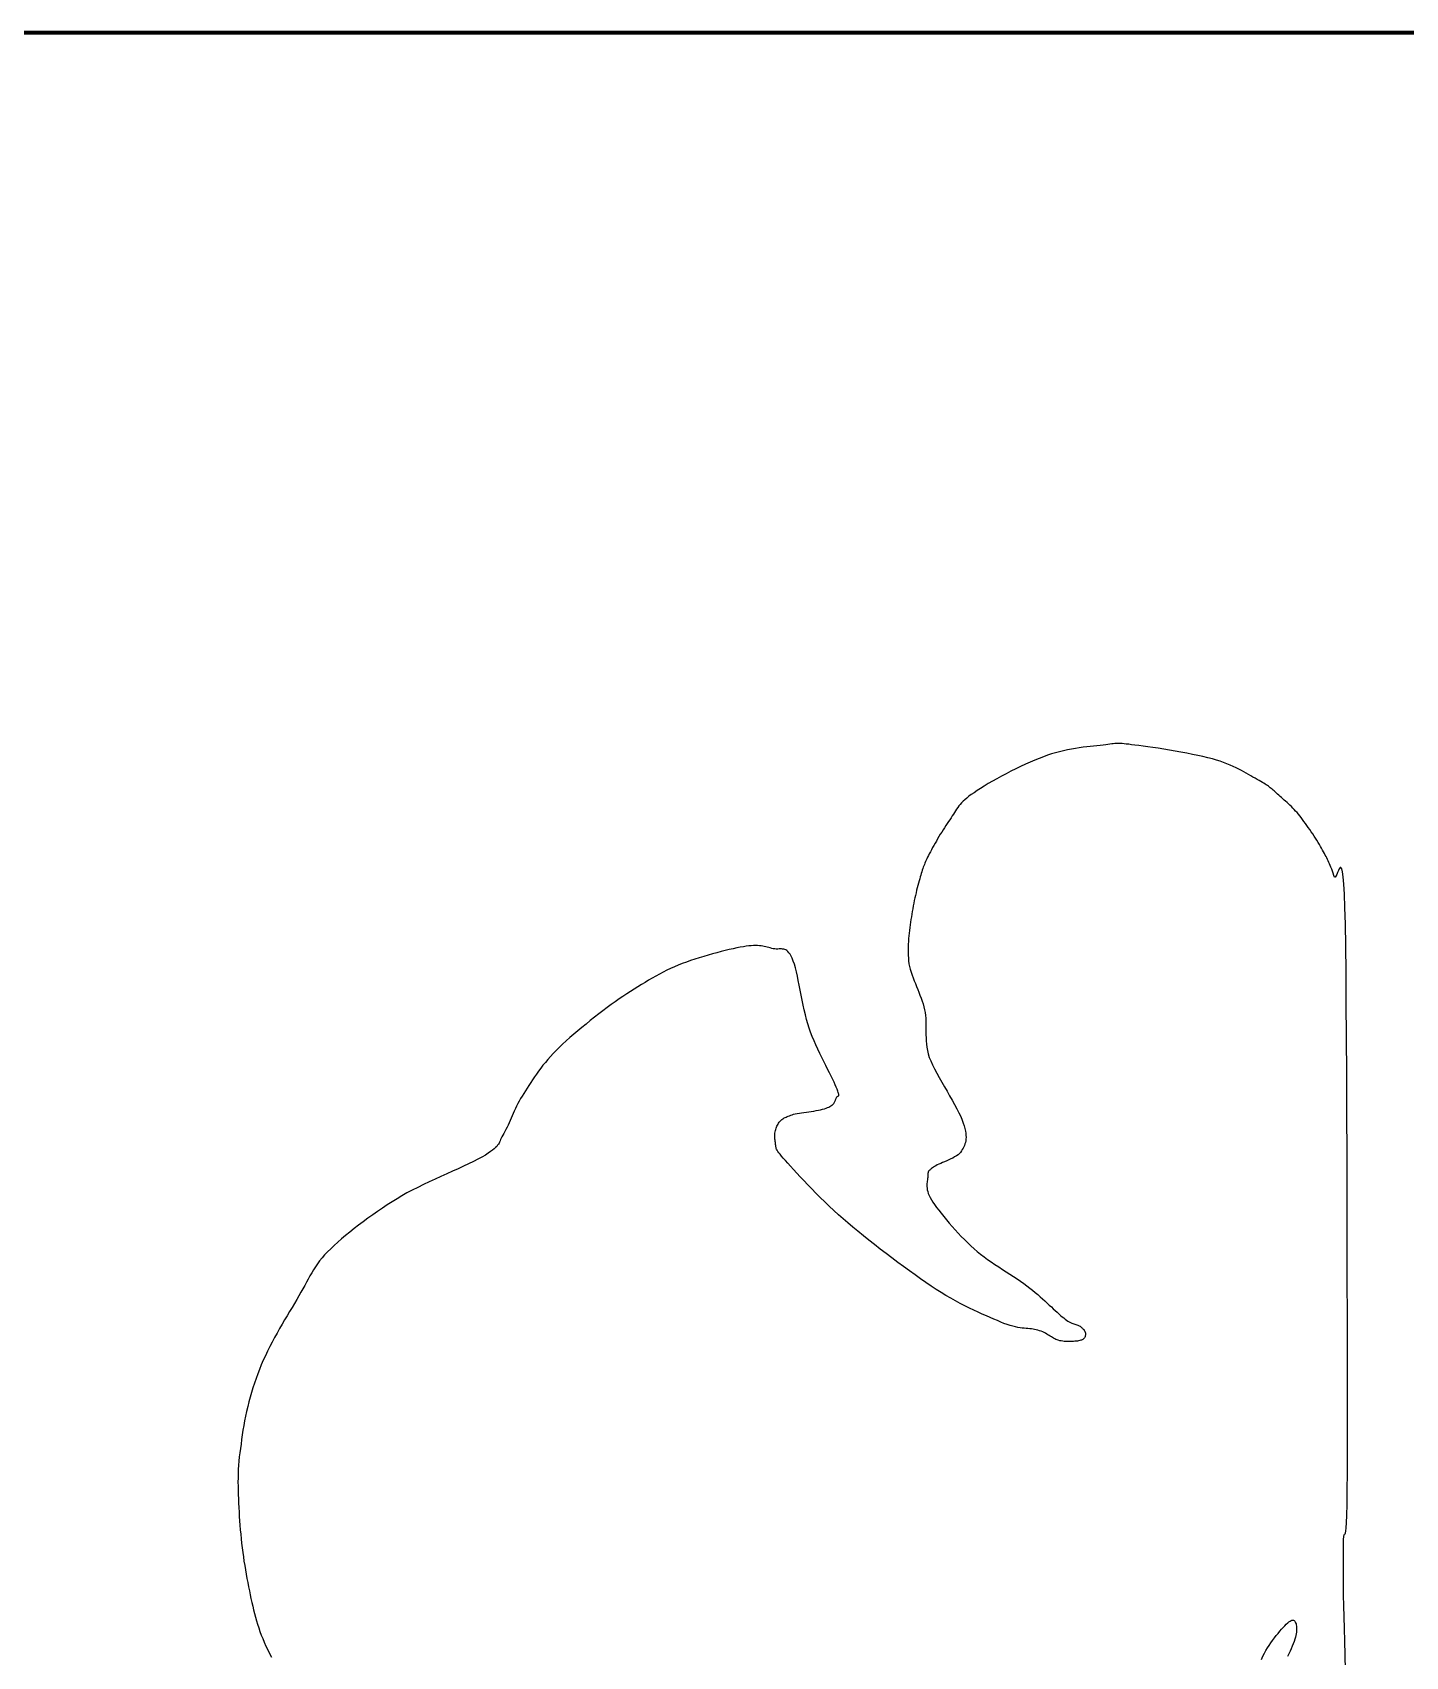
# Model space of a CAD drawing. Header units: millimetres. Extents: x 0 to 420, y 0 to 297.
# Drawn here: x 303.095 to 307.156, y 61.196 to 66 of the extents above; entities that cross this region are included whole.
import ezdxf

# ---------------------------------------------------------------- set-up
doc = ezdxf.new("R2010")
doc.units = ezdxf.units.MM
doc.layers.add('291-E-DIAGRAMA', color=5, linetype='Continuous')

msp = doc.modelspace()

# ---------------------------------------------------------------- linework, layer by layer
at = {"layer": '291-E-DIAGRAMA', "color": 7, "lineweight": 80}
msp.add_lwpolyline([(230, 66), (405, 66), (405, 15), (230, 15)], close=True, dxfattribs=at)
at = {"layer": '291-E-DIAGRAMA'}
for points in [[(306.9787, 61.1542), (306.9777, 61.2004), (306.9767, 61.2417), (306.9757, 61.279), (306.9748, 61.3134), (306.974, 61.3458), (306.9733, 61.3771), (306.9728, 61.4084), (306.9725, 61.4406), (306.9724, 61.4747), (306.9725, 61.505), (306.9728, 61.5268), (306.9733, 61.5415), (306.974, 61.5505), (306.9748, 61.5554), (306.9757, 61.5575), (306.9767, 61.5582), (306.9777, 61.559), (306.9787, 61.5613), (306.9798, 61.5666), (306.9808, 61.5762), (306.9817, 61.5916), (306.9826, 61.6142), (306.9834, 61.6455), (306.984, 61.6868), (306.9845, 61.7397), (306.9845, 61.8066), (306.9844, 61.8878), (306.9844, 61.9811), (306.9844, 62.0846), (306.9843, 62.1961), (306.9841, 62.3136), (306.9839, 62.435), (306.9837, 62.5583), (306.9834, 62.6813), (306.983, 62.8019), (306.9825, 62.9183), (306.9819, 63.0281), (306.9812, 63.1295), (306.9804, 63.2203), (306.9795, 63.2984), (306.9784, 63.3618), (306.9772, 63.4113), (306.9756, 63.4505), (306.9739, 63.4807), (306.972, 63.5026), (306.9699, 63.5175), (306.9676, 63.5262), (306.9653, 63.5299), (306.9629, 63.5296), (306.9604, 63.5263), (306.9579, 63.5211), (306.9555, 63.5149), (306.953, 63.5088), (306.9507, 63.5039), (306.9484, 63.5012), (306.9463, 63.5016), (306.9443, 63.5063), (306.9421, 63.5131), (306.94, 63.5195), (306.9379, 63.5253), (306.9358, 63.5307), (306.9338, 63.5358), (306.9318, 63.5405), (306.9298, 63.5451), (306.9277, 63.5495), (306.9256, 63.5537), (306.9235, 63.558), (306.9212, 63.5623), (306.9189, 63.5667), (306.9164, 63.5713), (306.9138, 63.5761), (306.9111, 63.5811), (306.9082, 63.5866), (306.905, 63.5923), (306.9016, 63.5982), (306.898, 63.6043), (306.8942, 63.6104), (306.8902, 63.6166), (306.8861, 63.6229), (306.8819, 63.6292), (306.8776, 63.6355), (306.8732, 63.6418), (306.8688, 63.6481), (306.8645, 63.6542), (306.8602, 63.6603), (306.8559, 63.6662), (306.8518, 63.672), (306.8478, 63.6776), (306.8439, 63.683), (306.8398, 63.6878), (306.8356, 63.6925), (306.8313, 63.697), (306.8271, 63.7015), (306.8228, 63.7058), (306.8186, 63.71), (306.8143, 63.7141), (306.8101, 63.7181), (306.8058, 63.722), (306.8016, 63.7258), (306.7975, 63.7295), (306.7934, 63.7332), (306.7894, 63.7368), (306.7854, 63.7403), (306.7815, 63.7438), (306.7777, 63.7472), (306.7741, 63.7504), (306.7707, 63.7534), (306.7676, 63.7562), (306.7647, 63.7588), (306.7619, 63.7613), (306.7591, 63.7636), (306.7564, 63.7658), (306.7536, 63.768), (306.7507, 63.7702), (306.7477, 63.7723), (306.7445, 63.7746), (306.741, 63.7768), (306.7372, 63.7792), (306.7331, 63.7817), (306.7285, 63.7844), (306.7235, 63.7873), (306.7174, 63.7905), (306.7113, 63.7938), (306.705, 63.7973), (306.6986, 63.801), (306.692, 63.8048), (306.6852, 63.8087), (306.6781, 63.8127), (306.6708, 63.8167), (306.6631, 63.8208), (306.655, 63.8248), (306.6466, 63.8288), (306.6377, 63.8328), (306.6283, 63.8367), (306.6184, 63.8405), (306.608, 63.8441), (306.597, 63.8476), (306.585, 63.851), (306.5717, 63.8544), (306.5572, 63.8578), (306.5419, 63.8612), (306.5258, 63.8646), (306.5091, 63.8679), (306.4922, 63.8711), (306.475, 63.8742), (306.458, 63.8771), (306.4411, 63.8799), (306.4248, 63.8825), (306.409, 63.8848), (306.394, 63.887), (306.3801, 63.8888), (306.3674, 63.8904), (306.3561, 63.8917), (306.3463, 63.8931), (306.3377, 63.8943), (306.3303, 63.8952), (306.3239, 63.896), (306.3182, 63.8965), (306.3132, 63.8969), (306.3087, 63.897), (306.3044, 63.897), (306.3003, 63.8968), (306.2962, 63.8965), (306.2919, 63.896), (306.2872, 63.8954), (306.282, 63.8947), (306.2762, 63.8938), (306.2695, 63.8928), (306.2618, 63.8917), (306.2529, 63.891), (306.2435, 63.8901), (306.2338, 63.8892), (306.2237, 63.8881), (306.2133, 63.8869), (306.2025, 63.8855), (306.1915, 63.884), (306.1802, 63.8822), (306.1687, 63.8802), (306.157, 63.8779), (306.1452, 63.8754), (306.1333, 63.8725), (306.1213, 63.8694), (306.1092, 63.8658), (306.0972, 63.8619), (306.0851, 63.8576), (306.0727, 63.8528), (306.0597, 63.8474), (306.0461, 63.8416), (306.0322, 63.8353), (306.018, 63.8287), (306.0037, 63.8218), (305.9894, 63.8147), (305.9752, 63.8074), (305.9612, 63.8), (305.9476, 63.7926), (305.9345, 63.7853), (305.9219, 63.778), (305.9101, 63.7709), (305.8992, 63.764), (305.8892, 63.7574), (305.8803, 63.7512), (305.8721, 63.7457), (305.8649, 63.7404), (305.8584, 63.7354), (305.8527, 63.7305), (305.8476, 63.7257), (305.843, 63.721), (305.8389, 63.7164), (305.8352, 63.7118), (305.8317, 63.7072), (305.8285, 63.7025), (305.8253, 63.6977), (305.8222, 63.6928), (305.819, 63.6877), (305.8156, 63.6823), (305.812, 63.6768), (305.8081, 63.6709), (305.8042, 63.6655), (305.8004, 63.6598), (305.7964, 63.6538), (305.7924, 63.6476), (305.7884, 63.6412), (305.7844, 63.6347), (305.7804, 63.6281), (305.7764, 63.6215), (305.7725, 63.6148), (305.7687, 63.6081), (305.7649, 63.6015), (305.7612, 63.595), (305.7576, 63.5886), (305.7542, 63.5823), (305.7509, 63.5763), (305.7478, 63.5705), (305.7453, 63.5654), (305.7429, 63.5606), (305.7407, 63.556), (305.7386, 63.5516), (305.7367, 63.5473), (305.7349, 63.5431), (305.7332, 63.539), (305.7315, 63.5349), (305.73, 63.5307), (305.7284, 63.5265), (305.727, 63.5221), (305.7255, 63.5175), (305.7241, 63.5126), (305.7227, 63.5075), (305.7212, 63.5021), (305.7197, 63.4963), (305.7178, 63.4901), (305.716, 63.4836), (305.7141, 63.4768), (305.7123, 63.4698), (305.7104, 63.4626), (305.7086, 63.4551), (305.7069, 63.4475), (305.7052, 63.4398), (305.7035, 63.4319), (305.7019, 63.424), (305.7003, 63.416), (305.6988, 63.4079), (305.6974, 63.3998), (305.6961, 63.3918), (305.6948, 63.3838), (305.6936, 63.3758), (305.6925, 63.3679), (305.6914, 63.3599), (305.6903, 63.3519), (305.6893, 63.3438), (305.6884, 63.3358), (305.6875, 63.3276), (305.6867, 63.3195), (305.6861, 63.3113), (305.6856, 63.3031), (305.6853, 63.2949), (305.6851, 63.2867), (305.6852, 63.2784), (305.6854, 63.2701), (305.6859, 63.2619), (305.6866, 63.2536), (305.6876, 63.2453), (305.6893, 63.237), (305.6915, 63.2287), (305.694, 63.2203), (305.6968, 63.2118), (305.6999, 63.2034), (305.7031, 63.1949), (305.7065, 63.1864), (305.7099, 63.1778), (305.7134, 63.1692), (305.7169, 63.1606), (305.7202, 63.152), (305.7235, 63.1434), (305.7265, 63.1348), (305.7292, 63.1261), (305.7317, 63.1175), (305.7338, 63.1088), (305.7354, 63.1006), (305.7365, 63.0924), (305.7373, 63.0843), (305.7377, 63.0761), (305.7378, 63.068), (305.7379, 63.0598), (305.7378, 63.0515), (305.7378, 63.0431), (305.7379, 63.0345), (305.7381, 63.0258), (305.7386, 63.0169), (305.7394, 63.0077), (305.7407, 62.9983), (305.7425, 62.9886), (305.7448, 62.9786), (305.7478, 62.9683), (305.7521, 62.9577), (305.7573, 62.9462), (305.7633, 62.9341), (305.77, 62.9215), (305.7772, 62.9084), (305.7847, 62.895), (305.7925, 62.8815), (305.8003, 62.8679), (305.808, 62.8544), (305.8156, 62.8412), (305.8227, 62.8283), (305.8294, 62.8158), (305.8354, 62.804), (305.8407, 62.793), (305.845, 62.7828), (305.8482, 62.7736), (305.8509, 62.7652), (305.853, 62.7575), (305.8546, 62.7503), (305.8557, 62.7437), (305.8563, 62.7375), (305.8564, 62.7318), (305.8561, 62.7264), (305.8555, 62.7214), (305.8545, 62.7166), (305.8531, 62.7121), (305.8515, 62.7077), (305.8496, 62.7035), (305.8475, 62.6994), (305.8452, 62.6954), (305.8428, 62.6913), (305.8402, 62.6872), (305.8368, 62.6836), (305.8327, 62.6801), (305.828, 62.6767), (305.8228, 62.6736), (305.8173, 62.6705), (305.8114, 62.6676), (305.8054, 62.6648), (305.7993, 62.6621), (305.7932, 62.6595), (305.7872, 62.657), (305.7815, 62.6546), (305.7761, 62.6522), (305.7711, 62.6499), (305.7667, 62.6476), (305.7629, 62.6453), (305.7599, 62.6431), (305.7571, 62.641), (305.7546, 62.6392), (305.7524, 62.6376), (305.7506, 62.6362), (305.749, 62.635), (305.7477, 62.6339), (305.7467, 62.6328), (305.7458, 62.6318), (305.7452, 62.6307), (305.7447, 62.6296), (305.7443, 62.6284), (305.7441, 62.627), (305.7439, 62.6254), (305.7438, 62.6236), (305.7438, 62.6214), (305.7438, 62.619), (305.7437, 62.6159), (305.7433, 62.6127), (305.7429, 62.6094), (305.7423, 62.606), (305.7417, 62.6024), (305.7412, 62.5986), (305.7408, 62.5946), (305.7406, 62.5904), (305.7406, 62.5859), (305.741, 62.5812), (305.7417, 62.5762), (305.743, 62.571), (305.7447, 62.5654), (305.7471, 62.5595), (305.7501, 62.5533), (305.7539, 62.5467), (305.7584, 62.5399), (305.7636, 62.5325), (305.7694, 62.5245), (305.7759, 62.5159), (305.7829, 62.507), (305.7903, 62.4976), (305.7983, 62.488), (305.8066, 62.4782), (305.8152, 62.4683), (305.8241, 62.4583), (305.8332, 62.4484), (305.8425, 62.4386), (305.8519, 62.429), (305.8614, 62.4197), (305.8709, 62.4107), (305.8803, 62.4022), (305.8896, 62.394), (305.8994, 62.386), (305.9096, 62.3781), (305.9202, 62.3704), (305.931, 62.3629), (305.9419, 62.3554), (305.953, 62.3481), (305.9641, 62.3409), (305.9752, 62.3338), (305.9862, 62.3268), (305.9969, 62.3199), (306.0074, 62.313), (306.0175, 62.3061), (306.0272, 62.2993), (306.0363, 62.2925), (306.0449, 62.2857), (306.0531, 62.2793), (306.0609, 62.2729), (306.0685, 62.2665), (306.0759, 62.2601), (306.0829, 62.2538), (306.0898, 62.2476), (306.0963, 62.2415), (306.1027, 62.2355), (306.1088, 62.2298), (306.1146, 62.2243), (306.1203, 62.219), (306.1257, 62.214), (306.1309, 62.2093), (306.1359, 62.205), (306.1407, 62.201), (306.1453, 62.1974), (306.1497, 62.1939), (306.154, 62.1908), (306.158, 62.1882), (306.1619, 62.186), (306.1656, 62.1841), (306.1691, 62.1824), (306.1725, 62.181), (306.1757, 62.1798), (306.1787, 62.1788), (306.1816, 62.1778), (306.1843, 62.1769), (306.1868, 62.1759), (306.1892, 62.175), (306.1915, 62.1739), (306.1936, 62.1727), (306.1955, 62.1713), (306.1973, 62.1698), (306.199, 62.1684), (306.2005, 62.167), (306.2019, 62.1656), (306.2032, 62.1643), (306.2044, 62.163), (306.2054, 62.1618), (306.2063, 62.1605), (306.2071, 62.1593), (306.2078, 62.1581), (306.2083, 62.1569), (306.2088, 62.1558), (306.2091, 62.1546), (306.2094, 62.1535), (306.2095, 62.1524), (306.2096, 62.1512), (306.2096, 62.1501), (306.2095, 62.1488), (306.2095, 62.1475), (306.2093, 62.1461), (306.2091, 62.1447), (306.2088, 62.1433), (306.2084, 62.1419), (306.2078, 62.1404), (306.2071, 62.139), (306.2061, 62.1377), (306.205, 62.1364), (306.2036, 62.1351), (306.202, 62.134), (306.2001, 62.1329), (306.198, 62.132), (306.1955, 62.1312), (306.1927, 62.1304), (306.1895, 62.1298), (306.1861, 62.1291), (306.1823, 62.1286), (306.1784, 62.1282), (306.1742, 62.1278), (306.1699, 62.1275), (306.1654, 62.1274), (306.1608, 62.1274), (306.1562, 62.1275), (306.1516, 62.1277), (306.1469, 62.1281), (306.1424, 62.1286), (306.1379, 62.1293), (306.1335, 62.1301), (306.1293, 62.1312), (306.1256, 62.1324), (306.1221, 62.1338), (306.1187, 62.1355), (306.1153, 62.1373), (306.1121, 62.1392), (306.1088, 62.1412), (306.1055, 62.1433), (306.1022, 62.1455), (306.0987, 62.1476), (306.0951, 62.1498), (306.0914, 62.1519), (306.0875, 62.154), (306.0833, 62.156), (306.0789, 62.1579), (306.0741, 62.1597), (306.069, 62.1613), (306.0642, 62.1626), (306.0594, 62.1636), (306.0546, 62.1644), (306.0497, 62.165), (306.0447, 62.1654), (306.0396, 62.1659), (306.0342, 62.1663), (306.0286, 62.1668), (306.0227, 62.1674), (306.0165, 62.1683), (306.0098, 62.1694), (306.0027, 62.1709), (305.9951, 62.1727), (305.9869, 62.175), (305.9781, 62.1779), (305.9687, 62.1813), (305.9593, 62.1852), (305.9494, 62.1894), (305.9389, 62.1938), (305.928, 62.1984), (305.9165, 62.2034), (305.9046, 62.2087), (305.8923, 62.2143), (305.8796, 62.2202), (305.8665, 62.2265), (305.8531, 62.2332), (305.8395, 62.2402), (305.8255, 62.2477), (305.8114, 62.2555), (305.797, 62.2638), (305.7825, 62.2725), (305.7679, 62.2817), (305.7532, 62.2915), (305.7379, 62.3019), (305.722, 62.313), (305.7057, 62.3246), (305.6889, 62.3366), (305.6719, 62.3491), (305.6547, 62.3618), (305.6374, 62.3748), (305.6201, 62.388), (305.6029, 62.4012), (305.5859, 62.4145), (305.5692, 62.4277), (305.5528, 62.4407), (305.5369, 62.4536), (305.5216, 62.4662), (305.5069, 62.4785), (305.493, 62.4903), (305.4792, 62.5026), (305.4654, 62.5152), (305.4518, 62.5279), (305.4385, 62.5408), (305.4254, 62.5537), (305.4126, 62.5664), (305.4003, 62.5791), (305.3884, 62.5915), (305.377, 62.6035), (305.3661, 62.6151), (305.3559, 62.6261), (305.3463, 62.6365), (305.3375, 62.6462), (305.3295, 62.6551), (305.3222, 62.6631), (305.316, 62.6702), (305.3107, 62.6763), (305.3064, 62.6815), (305.3029, 62.686), (305.3001, 62.6899), (305.2979, 62.6933), (305.2963, 62.6962), (305.2951, 62.6988), (305.2944, 62.7011), (305.2939, 62.7033), (305.2936, 62.7055), (305.2934, 62.7077), (305.2933, 62.7102), (305.2931, 62.7128), (305.2927, 62.7159), (305.2921, 62.7194), (305.2915, 62.7228), (305.291, 62.7263), (305.2907, 62.7299), (305.2906, 62.7335), (305.2907, 62.7371), (305.2909, 62.7407), (305.2913, 62.7444), (305.2919, 62.748), (305.2926, 62.7515), (305.2935, 62.755), (305.2946, 62.7584), (305.2958, 62.7617), (305.2972, 62.7649), (305.2987, 62.7679), (305.3004, 62.7708), (305.3022, 62.7736), (305.3041, 62.7761), (305.306, 62.7784), (305.3079, 62.7805), (305.3099, 62.7824), (305.312, 62.7842), (305.3142, 62.7859), (305.3165, 62.7874), (305.319, 62.7889), (305.3216, 62.7902), (305.3244, 62.7916), (305.3274, 62.7929), (305.3307, 62.7942), (305.3342, 62.7955), (305.3379, 62.7968), (305.342, 62.7982), (305.3463, 62.7997), (305.3515, 62.8008), (305.3573, 62.8018), (305.3636, 62.8029), (305.3702, 62.8039), (305.3771, 62.805), (305.3843, 62.806), (305.3915, 62.8071), (305.3988, 62.8082), (305.406, 62.8093), (305.413, 62.8106), (305.4198, 62.8118), (305.4262, 62.8132), (305.4322, 62.8147), (305.4377, 62.8162), (305.4426, 62.8179), (305.4467, 62.8197), (305.4506, 62.8213), (305.454, 62.8229), (305.457, 62.8246), (305.4595, 62.8264), (305.4617, 62.8282), (305.4636, 62.83), (305.4652, 62.8319), (305.4665, 62.8338), (305.4677, 62.8357), (305.4686, 62.8375), (305.4694, 62.8394), (305.4701, 62.8412), (305.4708, 62.8429), (305.4714, 62.8446), (305.4721, 62.8463), (305.4728, 62.8478), (305.4736, 62.8498), (305.4745, 62.8512), (305.4755, 62.8522), (305.4765, 62.8529), (305.4774, 62.8533), (305.4783, 62.8538), (305.479, 62.8542), (305.4796, 62.8549), (305.4799, 62.8558), (305.48, 62.8571), (305.4798, 62.8589), (305.4793, 62.8614), (305.4784, 62.8646), (305.477, 62.8687), (305.4752, 62.8738), (305.4728, 62.88), (305.4698, 62.8868), (305.4662, 62.8946), (305.4621, 62.9032), (305.4574, 62.9126), (305.4524, 62.9226), (305.447, 62.9333), (305.4414, 62.9444), (305.4357, 62.956), (305.4298, 62.9679), (305.4239, 62.9801), (305.4181, 62.9925), (305.4124, 63.005), (305.4069, 63.0176), (305.4017, 63.0301), (305.3969, 63.0424), (305.3925, 63.0546), (305.3885, 63.0671), (305.3847, 63.0803), (305.3812, 63.0941), (305.3779, 63.1084), (305.3747, 63.1229), (305.3717, 63.1377), (305.3688, 63.1524), (305.3659, 63.167), (305.3631, 63.1814), (305.3603, 63.1952), (305.3575, 63.2086), (305.3547, 63.2212), (305.3518, 63.2329), (305.3488, 63.2436), (305.3456, 63.2531), (305.3423, 63.2614), (305.339, 63.2679), (305.3358, 63.2734), (305.3327, 63.2778), (305.3296, 63.2813), (305.3265, 63.284), (305.3235, 63.286), (305.3204, 63.2874), (305.3172, 63.2882), (305.314, 63.2887), (305.3106, 63.2889), (305.3071, 63.2889), (305.3034, 63.2888), (305.2994, 63.2887), (305.2953, 63.2887), (305.2908, 63.2889), (305.2861, 63.2895), (305.2817, 63.2906), (305.2773, 63.2918), (305.273, 63.293), (305.2686, 63.2941), (305.2642, 63.2952), (305.2597, 63.2962), (305.2551, 63.297), (305.2502, 63.2978), (305.2451, 63.2983), (305.2397, 63.2987), (305.2339, 63.2989), (305.2277, 63.2988), (305.221, 63.2984), (305.2138, 63.2978), (305.2061, 63.2968), (305.1978, 63.2955), (305.1884, 63.2938), (305.1782, 63.2919), (305.1674, 63.2896), (305.1561, 63.287), (305.1443, 63.2842), (305.132, 63.2812), (305.1195, 63.2779), (305.1067, 63.2744), (305.0937, 63.2708), (305.0807, 63.2669), (305.0676, 63.2629), (305.0546, 63.2588), (305.0418, 63.2546), (305.0292, 63.2502), (305.0169, 63.2458), (305.0051, 63.2413), (304.9938, 63.2363), (304.9827, 63.2311), (304.9717, 63.2258), (304.9608, 63.2203), (304.95, 63.2145), (304.9392, 63.2087), (304.9285, 63.2026), (304.9177, 63.1964), (304.907, 63.19), (304.8963, 63.1835), (304.8855, 63.1767), (304.8746, 63.1699), (304.8637, 63.1629), (304.8527, 63.1557), (304.8416, 63.1484), (304.8304, 63.1409), (304.8189, 63.1328), (304.8071, 63.1242), (304.7949, 63.1153), (304.7826, 63.1061), (304.7701, 63.0966), (304.7576, 63.0868), (304.745, 63.0769), (304.7325, 63.0669), (304.7202, 63.0568), (304.7081, 63.0467), (304.6962, 63.0366), (304.6847, 63.0266), (304.6737, 63.0167), (304.6631, 63.007), (304.6531, 62.9975), (304.6437, 62.9884), (304.6353, 62.9797), (304.6272, 62.971), (304.6195, 62.9622), (304.6122, 62.9535), (304.6052, 62.9448), (304.5985, 62.9361), (304.5921, 62.9274), (304.586, 62.9188), (304.5801, 62.9103), (304.5744, 62.9019), (304.5689, 62.8935), (304.5635, 62.8853), (304.5583, 62.8772), (304.5532, 62.8693), (304.5483, 62.8615), (304.5433, 62.8539), (304.539, 62.8463), (304.5348, 62.8388), (304.5309, 62.8313), (304.5272, 62.8239), (304.5237, 62.8165), (304.5204, 62.8092), (304.5171, 62.802), (304.514, 62.7949), (304.5109, 62.7879), (304.5079, 62.781), (304.5049, 62.7743), (304.5018, 62.7678), (304.4988, 62.7614), (304.4957, 62.7552), (304.4925, 62.7492), (304.4891, 62.7434), (304.4861, 62.7381), (304.4836, 62.7333), (304.4815, 62.7289), (304.4798, 62.7249), (304.4783, 62.7213), (304.4767, 62.7178), (304.4751, 62.7145), (304.4733, 62.7113), (304.4711, 62.7081), (304.4685, 62.7048), (304.4652, 62.7014), (304.4612, 62.6977), (304.4563, 62.6937), (304.4503, 62.6894), (304.4433, 62.6846), (304.4349, 62.6792), (304.4244, 62.673), (304.4125, 62.6666), (304.3993, 62.6599), (304.3851, 62.653), (304.3699, 62.6459), (304.354, 62.6386), (304.3375, 62.6311), (304.3205, 62.6235), (304.3033, 62.6157), (304.2859, 62.6078), (304.2686, 62.5998), (304.2514, 62.5917), (304.2346, 62.5835), (304.2184, 62.5753), (304.2028, 62.567), (304.188, 62.5588), (304.1736, 62.5499), (304.1592, 62.5408), (304.1447, 62.5315), (304.1302, 62.5219), (304.1158, 62.5121), (304.1015, 62.5022), (304.0874, 62.4921), (304.0736, 62.482), (304.06, 62.4718), (304.0467, 62.4616), (304.0339, 62.4514), (304.0214, 62.4413), (304.0095, 62.4313), (303.9981, 62.4214), (303.9873, 62.4117), (303.9772, 62.4022), (303.9679, 62.3929), (303.9594, 62.3838), (303.9517, 62.3748), (303.9446, 62.3659), (303.9381, 62.3571), (303.932, 62.3484), (303.9264, 62.3395), (303.921, 62.3307), (303.9158, 62.3216), (303.9107, 62.3125), (303.9056, 62.3031), (303.9004, 62.2935), (303.8951, 62.2836), (303.8894, 62.2733), (303.8834, 62.2627), (303.8768, 62.2516), (303.87, 62.2402), (303.8629, 62.2284), (303.8556, 62.2164), (303.8483, 62.2041), (303.8409, 62.1915), (303.8334, 62.1788), (303.826, 62.1658), (303.8186, 62.1527), (303.8113, 62.1395), (303.8042, 62.1261), (303.7972, 62.1127), (303.7905, 62.0992), (303.784, 62.0856), (303.7778, 62.072), (303.7719, 62.0584), (303.7664, 62.0448), (303.7613, 62.0316), (303.7564, 62.0181), (303.7517, 62.0046), (303.7472, 61.9909), (303.743, 61.977), (303.739, 61.9631), (303.7353, 61.9492), (303.7318, 61.9352), (303.7285, 61.9211), (303.7255, 61.9071), (303.7227, 61.8931), (303.7201, 61.8791), (303.7178, 61.8652), (303.7157, 61.8514), (303.7139, 61.8376), (303.7122, 61.824), (303.7101, 61.8113), (303.7083, 61.7987), (303.7069, 61.7862), (303.7056, 61.7737), (303.7047, 61.7614), (303.704, 61.749), (303.7035, 61.7367), (303.7032, 61.7244), (303.7031, 61.712), (303.7032, 61.6997), (303.7034, 61.6872), (303.7038, 61.6747), (303.7042, 61.662), (303.7048, 61.6493), (303.7055, 61.6363), (303.7062, 61.6233), (303.707, 61.6104), (303.7079, 61.5973), (303.7089, 61.5842), (303.71, 61.5709), (303.7112, 61.5575), (303.7125, 61.5441), (303.7139, 61.5307), (303.7155, 61.5174), (303.7171, 61.504), (303.7189, 61.4908), (303.7208, 61.4776), (303.7229, 61.4646), (303.725, 61.4518), (303.7273, 61.4391), (303.7297, 61.4267), (303.7323, 61.4145), (303.7346, 61.4022), (303.7368, 61.3903), (303.7392, 61.3786), (303.7415, 61.3671), (303.744, 61.3559), (303.7465, 61.3448), (303.7491, 61.3339), (303.7519, 61.3231), (303.7548, 61.3125), (303.7578, 61.3018), (303.7611, 61.2912), (303.7645, 61.2807), (303.7681, 61.2701), (303.772, 61.2594), (303.7761, 61.2487), (303.7805, 61.2378), (303.7855, 61.2269), (303.7909, 61.2158), (303.7965, 61.2047), (303.8024, 61.1936)], [(306.7299, 61.1874), (306.7343, 61.1967), (306.7388, 61.2055), (306.7436, 61.2137), (306.7482, 61.2213), (306.7531, 61.2288), (306.7581, 61.2363), (306.7633, 61.2436), (306.7686, 61.2508), (306.7739, 61.2577), (306.7792, 61.2644), (306.7845, 61.2707), (306.7896, 61.2766), (306.7945, 61.2821), (306.7992, 61.287), (306.8037, 61.2914), (306.8078, 61.2951), (306.8116, 61.2982), (306.8149, 61.3005), (306.8178, 61.3021), (306.8204, 61.3032), (306.8227, 61.3035), (306.8249, 61.3032), (306.8268, 61.3022), (306.8285, 61.3006), (306.83, 61.2985), (306.8313, 61.2959), (306.8324, 61.2928), (306.8332, 61.2893), (306.8338, 61.2855), (306.8341, 61.2813), (306.8342, 61.2769), (306.834, 61.2723), (306.8336, 61.2676), (306.8329, 61.2628), (306.8319, 61.2579), (306.8308, 61.2527), (306.8292, 61.2468), (306.827, 61.2404), (306.8244, 61.2336), (306.8215, 61.2264), (306.8183, 61.2189), (306.8148, 61.2112), (306.8113, 61.2034), (306.8077, 61.1956)]]:
    msp.add_lwpolyline(points, dxfattribs=at)

doc.saveas('drawing.dxf')
